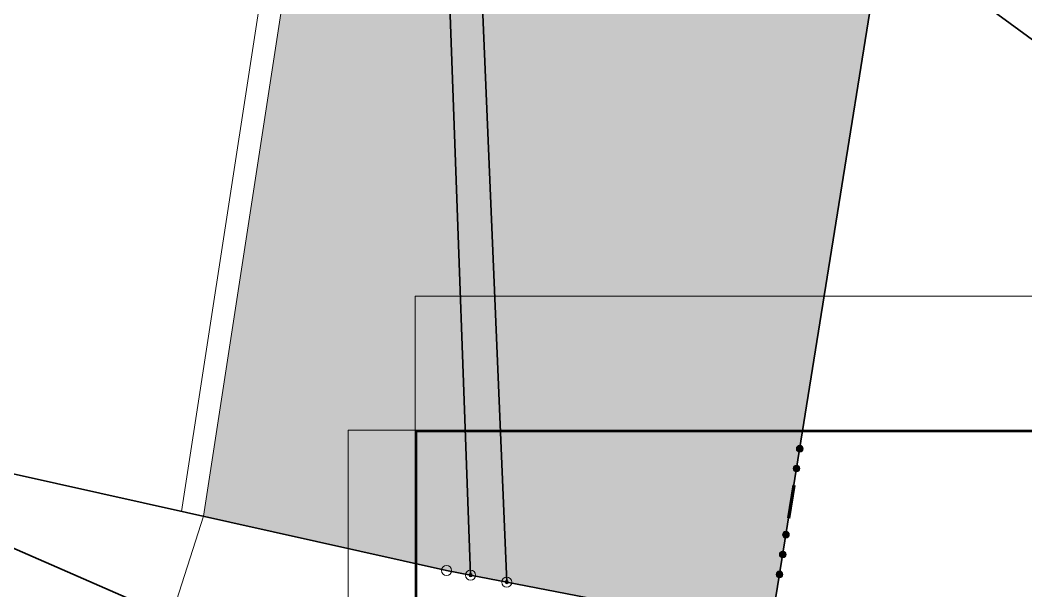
# Model space of a CAD drawing. Header units: inches. Extents: x -769 to 2065, y -580 to 2254.
# Drawn here: x -138.9 to 286.9, y 1065.9 to 1307.4 of the extents above; entities that cross this region are included whole.
import ezdxf

# ---------------------------------------------------------------- set-up
doc = ezdxf.new("R2010")
doc.units = ezdxf.units.IN
doc.header["$MEASUREMENT"] = 0
doc.layers.add('Layer 1', color=7, linetype='Continuous')

# ---------------------------------------------------------------- blocks, each defined once
blk = doc.blocks.new('block 3')
at = {"layer": 'Layer 1', "true_color": 0xfff7db}
h = blk.add_hatch(color=7, dxfattribs=at)
h.dxf.hatch_style = 2
h.paths.add_polyline_path([(179.27, 1051.95), (155.57, 1052.45), (67.1, 1069.56), (51.8, 1072.51), (41.65, 1074.48), (-61.32, 1097.42), (29.47, 1686.99), (226.41, 1345.43)])
at = {"layer": 'Layer 1', "lineweight": 0}
blk.add_lwpolyline([(179.27, 1051.95), (155.57, 1052.45), (67.1, 1069.56), (51.8, 1072.51), (41.65, 1074.48), (-61.32, 1097.42), (29.47, 1686.99), (226.41, 1345.43), (179.27, 1051.95)], dxfattribs=at)
blk = doc.blocks.new('block 4')
at = {"layer": 'Layer 1', "color": 253, "lineweight": 18, "true_color": 0xb2b2b2}
for points in [[(-70.52, 1099.46), (27.65, 1736.89), (29.47, 1686.99), (-61.32, 1097.42), (-70.52, 1099.46)], [(179.27, 1051.95), (155.57, 1052.45), (67.1, 1069.56), (51.8, 1072.51), (41.65, 1074.48), (-61.32, 1097.42), (29.47, 1686.99), (226.41, 1345.43), (179.27, 1051.95)], [(224.23, 995.47), (231.33, 1039), (227.61, 1039.83), (179.27, 1051.95), (226.41, 1345.43), (377.7, 1234.82), (343.18, 1031.22), (390.58, 1014.92), (450.54, 1004.43), (444.61, 969.46), (421.53, 970.94), (224.23, 995.47)], [(179.27, 1051.95), (172.52, 1001.63), (149.78, 1009.51), (65.73, 1025.31), (-74.92, 1054.71), (-61.32, 1097.42), (41.65, 1074.48), (51.8, 1072.51), (67.1, 1069.56), (155.57, 1052.45), (179.27, 1051.95)]]:
    blk.add_lwpolyline(points, dxfattribs=at)
blk = doc.blocks.new('block 15')
at = {"layer": 'Layer 1', "true_color": 0xdb70a0}
h = blk.add_hatch(color=233, dxfattribs=at)
h.dxf.hatch_style = 2
edge = h.paths.add_edge_path()
edge.add_spline(control_points=[(192.58, 1126.01), (192.58, 1126.79), (191.95, 1127.43), (191.16, 1127.43), (190.38, 1127.43), (189.75, 1126.79), (189.75, 1126.01), (189.75, 1125.23), (190.38, 1124.59), (191.16, 1124.59), (191.95, 1124.59), (192.58, 1125.23), (192.58, 1126.01)], knot_values=[0, 0, 0, 0, 1, 1, 1, 2, 2, 2, 3, 3, 3, 4, 4, 4, 4], degree=3, periodic=1)
h = blk.add_hatch(color=233, dxfattribs=at)
h.dxf.hatch_style = 2
edge = h.paths.add_edge_path()
edge.add_spline(control_points=[(191.23, 1117.62), (191.23, 1118.4), (190.6, 1119.03), (189.81, 1119.03), (189.03, 1119.03), (188.4, 1118.4), (188.4, 1117.62), (188.4, 1116.83), (189.03, 1116.2), (189.81, 1116.2), (190.6, 1116.2), (191.23, 1116.83), (191.23, 1117.62)], knot_values=[0, 0, 0, 0, 1, 1, 1, 2, 2, 2, 3, 3, 3, 4, 4, 4, 4], degree=3, periodic=1)
h = blk.add_hatch(color=233, dxfattribs=at)
h.dxf.hatch_style = 2
edge = h.paths.add_edge_path()
edge.add_spline(control_points=[(186.74, 1089.62), (186.74, 1090.41), (186.1, 1091.05), (185.32, 1091.05), (184.54, 1091.05), (183.9, 1090.41), (183.9, 1089.62), (183.9, 1088.85), (184.54, 1088.21), (185.32, 1088.21), (186.1, 1088.21), (186.74, 1088.85), (186.74, 1089.62)], knot_values=[0, 0, 0, 0, 1, 1, 1, 2, 2, 2, 3, 3, 3, 4, 4, 4, 4], degree=3, periodic=1)
h = blk.add_hatch(color=233, dxfattribs=at)
h.dxf.hatch_style = 2
edge = h.paths.add_edge_path()
edge.add_spline(control_points=[(185.39, 1081.22), (185.39, 1082.01), (184.75, 1082.65), (183.97, 1082.65), (183.19, 1082.65), (182.55, 1082.01), (182.55, 1081.22), (182.55, 1080.44), (183.19, 1079.81), (183.97, 1079.81), (184.75, 1079.81), (185.39, 1080.44), (185.39, 1081.22)], knot_values=[0, 0, 0, 0, 1, 1, 1, 2, 2, 2, 3, 3, 3, 4, 4, 4, 4], degree=3, periodic=1)
h = blk.add_hatch(color=233, dxfattribs=at)
h.dxf.hatch_style = 2
edge = h.paths.add_edge_path()
edge.add_spline(control_points=[(184.04, 1072.82), (184.04, 1073.61), (183.41, 1074.24), (182.62, 1074.24), (181.84, 1074.24), (181.21, 1073.61), (181.21, 1072.82), (181.21, 1072.04), (181.84, 1071.41), (182.62, 1071.41), (183.41, 1071.41), (184.04, 1072.04), (184.04, 1072.82)], knot_values=[0, 0, 0, 0, 1, 1, 1, 2, 2, 2, 3, 3, 3, 4, 4, 4, 4], degree=3, periodic=1)
at = {"layer": 'Layer 1', "color": 233, "lineweight": 100, "true_color": 0xdb70a0}
blk.add_lwpolyline([(188.69, 1110.62), (186.44, 1096.62)], dxfattribs=at)
at = {"layer": 'Layer 1', "lineweight": 0}
for points in [[(192.58, 1126.01), (192.58, 1126.79), (191.95, 1127.43), (191.16, 1127.43), (190.38, 1127.43), (189.75, 1126.79), (189.75, 1126.01), (189.75, 1125.23), (190.38, 1124.59), (191.16, 1124.59), (191.95, 1124.59), (192.58, 1125.23), (192.58, 1126.01)], [(191.23, 1117.62), (191.23, 1118.4), (190.6, 1119.03), (189.81, 1119.03), (189.03, 1119.03), (188.4, 1118.4), (188.4, 1117.62), (188.4, 1116.83), (189.03, 1116.2), (189.81, 1116.2), (190.6, 1116.2), (191.23, 1116.83), (191.23, 1117.62)], [(186.74, 1089.62), (186.74, 1090.41), (186.1, 1091.05), (185.32, 1091.05), (184.54, 1091.05), (183.9, 1090.41), (183.9, 1089.62), (183.9, 1088.85), (184.54, 1088.21), (185.32, 1088.21), (186.1, 1088.21), (186.74, 1088.85), (186.74, 1089.62)], [(185.39, 1081.22), (185.39, 1082.01), (184.75, 1082.65), (183.97, 1082.65), (183.19, 1082.65), (182.55, 1082.01), (182.55, 1081.22), (182.55, 1080.44), (183.19, 1079.81), (183.97, 1079.81), (184.75, 1079.81), (185.39, 1080.44), (185.39, 1081.22)], [(184.04, 1072.82), (184.04, 1073.61), (183.41, 1074.24), (182.62, 1074.24), (181.84, 1074.24), (181.21, 1073.61), (181.21, 1072.82), (181.21, 1072.04), (181.84, 1071.41), (182.62, 1071.41), (183.41, 1071.41), (184.04, 1072.04), (184.04, 1072.82)]]:
    blk.add_open_spline(points, degree=3, knots=[0, 0, 0, 0, 1, 1, 1, 2, 2, 2, 3, 3, 3, 4, 4, 4, 4], dxfattribs=at)
blk = doc.blocks.new('block 17')
at = {"layer": 'Layer 1', "color": 7, "lineweight": 35, "true_color": 0xffffff}
for points in [[(51.8, 1072.51), (41.65, 1074.48), (-288.75, 1148.06), (27.65, 1736.89), (51.8, 1072.51)], [(67.1, 1069.56), (51.8, 1072.51), (27.65, 1736.89), (52.09, 1426.6), (67.1, 1069.56)], [(155.57, 1052.45), (67.1, 1069.56), (52.09, 1426.6), (226.41, 1345.43), (179.27, 1051.95), (155.57, 1052.45)], [(343.18, 1031.22), (390.58, 1014.92), (450.54, 1004.43), (444.61, 969.46), (421.53, 970.94), (224.23, 995.47), (231.33, 1039), (227.61, 1039.83), (179.27, 1051.95), (226.41, 1345.43), (377.7, 1234.82), (343.18, 1031.22)], [(149.78, 1009.51), (65.73, 1025.31), (-74.92, 1054.71), (-288.75, 1148.06), (41.65, 1074.48), (51.8, 1072.51), (67.1, 1069.56), (155.57, 1052.45), (179.27, 1051.95), (172.52, 1001.63), (149.78, 1009.51)]]:
    blk.add_lwpolyline(points, dxfattribs=at)
blk = doc.blocks.new('block 18')
at = {"layer": 'Layer 1', "true_color": 0xffffff}
h = blk.add_hatch(color=7, dxfattribs=at)
h.dxf.hatch_style = 2
edge = h.paths.add_edge_path()
edge.add_spline(control_points=[(52.51, 1072.51), (52.51, 1072.9), (52.19, 1073.22), (51.8, 1073.22), (51.41, 1073.22), (51.09, 1072.9), (51.09, 1072.51), (51.09, 1072.12), (51.41, 1071.8), (51.8, 1071.8), (52.19, 1071.8), (52.51, 1072.12), (52.51, 1072.51)], knot_values=[0, 0, 0, 0, 1, 1, 1, 2, 2, 2, 3, 3, 3, 4, 4, 4, 4], degree=3, periodic=1)
h = blk.add_hatch(color=7, dxfattribs=at)
h.dxf.hatch_style = 2
edge = h.paths.add_edge_path()
edge.add_spline(control_points=[(67.81, 1069.56), (67.81, 1069.95), (67.49, 1070.26), (67.1, 1070.26), (66.71, 1070.26), (66.39, 1069.95), (66.39, 1069.56), (66.39, 1069.16), (66.71, 1068.85), (67.1, 1068.85), (67.49, 1068.85), (67.81, 1069.16), (67.81, 1069.56)], knot_values=[0, 0, 0, 0, 1, 1, 1, 2, 2, 2, 3, 3, 3, 4, 4, 4, 4], degree=3, periodic=1)
at = {"layer": 'Layer 1', "lineweight": 0}
for points in [[(43.77, 1074.48), (43.77, 1075.65), (42.82, 1076.6), (41.65, 1076.6), (40.47, 1076.6), (39.52, 1075.65), (39.52, 1074.48), (39.52, 1073.3), (40.47, 1072.35), (41.65, 1072.35), (42.82, 1072.35), (43.77, 1073.3), (43.77, 1074.48)], [(53.93, 1072.51), (53.93, 1073.69), (52.98, 1074.64), (51.8, 1074.64), (50.63, 1074.64), (49.68, 1073.69), (49.68, 1072.51), (49.68, 1071.34), (50.63, 1070.39), (51.8, 1070.39), (52.98, 1070.39), (53.93, 1071.34), (53.93, 1072.51)], [(52.51, 1072.51), (52.51, 1072.9), (52.19, 1073.22), (51.8, 1073.22), (51.41, 1073.22), (51.09, 1072.9), (51.09, 1072.51), (51.09, 1072.12), (51.41, 1071.8), (51.8, 1071.8), (52.19, 1071.8), (52.51, 1072.12), (52.51, 1072.51)], [(69.23, 1069.56), (69.23, 1070.73), (68.28, 1071.68), (67.1, 1071.68), (65.93, 1071.68), (64.98, 1070.73), (64.98, 1069.56), (64.98, 1068.38), (65.93, 1067.43), (67.1, 1067.43), (68.28, 1067.43), (69.23, 1068.38), (69.23, 1069.56)], [(67.81, 1069.56), (67.81, 1069.95), (67.49, 1070.26), (67.1, 1070.26), (66.71, 1070.26), (66.39, 1069.95), (66.39, 1069.56), (66.39, 1069.16), (66.71, 1068.85), (67.1, 1068.85), (67.49, 1068.85), (67.81, 1069.16), (67.81, 1069.56)]]:
    blk.add_open_spline(points, degree=3, knots=[0, 0, 0, 0, 1, 1, 1, 2, 2, 2, 3, 3, 3, 4, 4, 4, 4], dxfattribs=at)
at = {"layer": 'Layer 1', "color": 7, "lineweight": 18, "true_color": 0xffffff}
blk.add_open_spline([(43.77, 1074.48), (43.77, 1075.65), (42.82, 1076.6), (41.65, 1076.6), (40.47, 1076.6), (39.52, 1075.65), (39.52, 1074.48), (39.52, 1073.3), (40.47, 1072.35), (41.65, 1072.35), (42.82, 1072.35), (43.77, 1073.3), (43.77, 1074.48)], degree=3, knots=[0, 0, 0, 0, 1, 1, 1, 2, 2, 2, 3, 3, 3, 4, 4, 4, 4], dxfattribs=at)
blk = doc.blocks.new('block 2')
at = {"layer": 'Layer 1', "lineweight": 0}
blk.add_lwpolyline([(28.35, 130.4), (813.57, 130.4), (813.57, 1133.91), (28.35, 1133.91), (28.35, 130.4)], dxfattribs=at)
at = {"layer": 'Layer 1'}
for name in ['block 3', 'block 4', 'block 15', 'block 17', 'block 18']:
    blk.add_blockref(name, (0, 0), dxfattribs=at)
blk = doc.blocks.new('block 20')
at = {"layer": 'Layer 1', "lineweight": 0}
blk.add_lwpolyline([(28.35, 1190.55), (813.54, 1190.55), (813.54, 1133.86), (28.35, 1133.86), (28.35, 1190.55)], dxfattribs=at)
blk.add_lwpolyline([(28.35, 1190.55), (813.54, 1190.55), (813.54, 1133.86), (28.35, 1133.86), (28.35, 1190.55)], dxfattribs=at)
blk = doc.blocks.new('block 21')
at = {"layer": 'Layer 1', "lineweight": 0}
blk.add_lwpolyline([(813.54, 1133.16), (28.35, 1133.16), (28.35, 1133.86), (813.54, 1133.86), (813.54, 1133.16)], dxfattribs=at)
at = {"layer": 'Layer 1', "color": 7, "lineweight": 25, "true_color": 0xffffff}
blk.add_lwpolyline([(813.54, 1133.51), (28.35, 1133.51)], dxfattribs=at)
blk = doc.blocks.new('block 26')
at = {"layer": 'Layer 1', "lineweight": 0}
blk.add_lwpolyline([(0, 1133.86), (28.35, 1133.86), (28.35, 127.56), (0, 127.56), (0, 1133.86)], dxfattribs=at)
blk.add_lwpolyline([(0, 1133.86), (28.35, 1133.86), (28.35, 127.56), (0, 127.56), (0, 1133.86)], dxfattribs=at)
blk = doc.blocks.new('block 27')
at = {"layer": 'Layer 1', "lineweight": 0}
blk.add_lwpolyline([(29.05, 1133.86), (29.05, 127.56), (28.35, 127.56), (28.35, 1133.86), (29.05, 1133.86)], dxfattribs=at)
at = {"layer": 'Layer 1', "color": 7, "lineweight": 25, "true_color": 0xffffff}
blk.add_lwpolyline([(28.7, 1133.86), (28.7, 127.56)], dxfattribs=at)

msp = doc.modelspace()

# ---------------------------------------------------------------- block references
at = {"layer": 'Layer 1'}
for name in ['block 2', 'block 20', 'block 26', 'block 21', 'block 27']:
    msp.add_blockref(name, (0, 0), dxfattribs=at)

doc.saveas('drawing.dxf')
